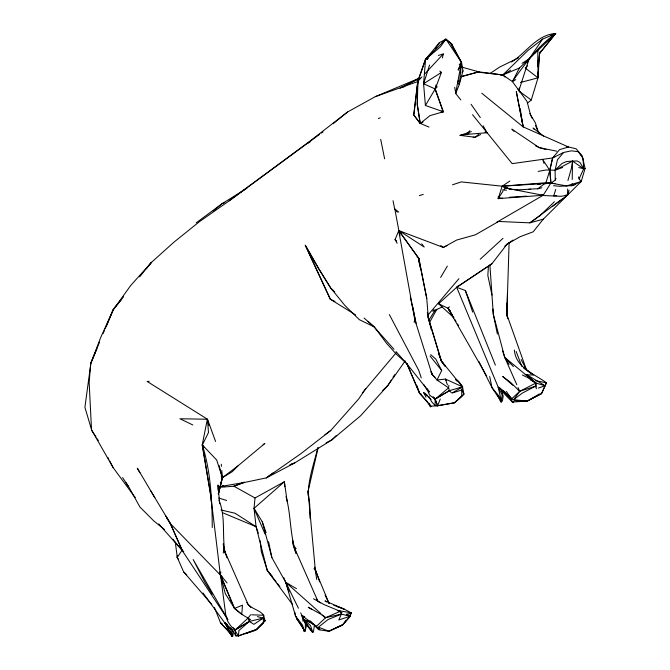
<?xml version="1.0" encoding="UTF-8"?>
<svg xmlns="http://www.w3.org/2000/svg" width="670" height="670" viewBox="0 0 670 670"><rect width="100%" height="100%" fill="white"/><g stroke="black" fill="none" stroke-linecap="round" stroke-linejoin="round"><path stroke-width="1" d="M212.264 527.508C212.097 499.812 210.665 471.563 202.357 444.955L208.487 432.519L207.482 419.244L147.132 381.431L149.175 381.372M427.309 312.463L428.13 317.58L441.178 360.753L462.501 386.858L463.95 394.186L454.62 402.754L437.694 405.744L435.131 405.576L435.165 399.144L433.9 397.519M218.085 490.155L218.127 485.155M537.675 66.204L537.868 50.082M300.704 612.849L305.394 623.678L305.311 628.87L304.9 631.199L304.247 631.416L302.53 625.102L295.587 616.249L285.747 582.339L283.686 577.54M553.546 185.716L559.726 186.277L572.105 185.64L572.146 183.597M572.214 179.501L572.54 161.093L577.155 160.968L579.96 162.475L583.704 168.756L579.106 178.873L581.208 181.536L543.311 219.149L533.169 231.82L520.029 236.761L507.106 244.123L504.744 246.141M567.683 189.024L567.532 195.104L529.895 222.859L498.606 221.46L475.407 234.802L456.689 240.036L443.347 247.414M509.108 242.582L506.855 314.64L507.232 316.675M488.438 266.107L487.835 275.504L491.981 295.06L493.288 314.213L497.358 334.02M527.332 103.213L531.26 100.006L538.01 77.837L539.559 53.416L540.313 51.498M178.396 559.207L177.165 557.515L177.332 555.455M439.847 71.095L441.43 72.402L435.215 88.976L443.339 111.748L425.408 105.475L423.582 83.75L425.584 59.303L439.47 42.612L445.927 39.17L451.622 43.835L461.555 62.511L462.978 70.911L459.344 84.32L455.776 93.398L454.721 87.326M537.658 74.236L537.851 72.151M538.32 66.95L539.559 53.416L541.151 50.828M417.335 87.142L417.77 82.41M292.623 604.65L267.297 570.497L256.074 526.704L254.03 508.363L255.01 497.978L284.373 481.73L287.137 501.269M457.669 83.155L459.344 84.32L461.555 62.511L450.466 43.148L445.927 39.17L442.032 42.662M314.523 624.7L313.418 631.768L312.396 632.363L304.624 622.221M448.875 385.267L448.582 387.863L449.419 390.685L451.253 392.511M417.737 82.477L413.842 114.989L420.291 123.422L428.968 127.074M519.3 88.072L519.049 90.123L519.912 91.991M220.782 572.054L220.388 575.053L234.399 608.435M223.261 553.085L223.78 549.09L223.319 543.931M319.632 134.327L229.274 200.791L199.384 221.703L173.832 242.255L151.52 262.322L130.885 285.278L113.322 309.574L100.483 338.023L90.877 363.215L84.906 407.31L91.69 430.14L113.071 467.518L133.422 495.18M308.183 495.482C308.2 479.1 314.021 463.397 317.856 447.627M461.236 64.471L461.555 62.511L445.927 39.17L425.584 59.303L417.862 81.455L417.326 104.294L420.291 123.422L429.931 115.667L443.339 111.748L441.354 112.694M414.186 322.438L414.722 319.397L398.692 230.564L443.205 247.423L446.949 245.664M460.826 99.964L455.625 93.406L461.404 62.528L459.21 64.73M230.79 627.874L235.932 635.922L238.411 635.931L238.939 630.495L249.29 621.475L249.675 619.549M166.386 517.139L170.096 523.354L220.388 575.053L210.824 496.369L202.214 444.964L207.348 419.253L208.889 425.299M455.625 93.406L456.052 91.38M457.945 82.276L458.372 80.249M304.775 616.852L302.061 615.621L306.651 625.328L304.9 631.199L296.626 618.603L296.375 616.676M316.701 579.433L315.319 570.145L308.066 491.344L318.099 447.945M496.596 222.348L543.161 195.288L550.849 183.103L549.718 170.272L552.566 157.944L554.241 156.788M452.51 184.786L461.287 181.913L502.14 186.193C512.91 192.131 526.159 188.814 537.834 188.789L545.908 182.743L549.861 170.264L552.708 157.936L559.492 149.661L568.537 146.981L576.175 148.799L582.339 156.411L585.094 168.446L581.208 181.536L579.491 182.441M441.195 111.186L443.197 111.756L435.073 88.984L436.011 84.981M442.376 57.955L443.322 53.952L438.356 55.443M218.847 492.726L222.406 477.668L221.803 470.457M218.227 493.882L222.264 477.677L219.182 465.583M218.37 493.874L222.406 477.668L216.67 460.005L202.357 444.955L210.966 496.361L211.159 501.529M567.934 180.515L571.242 168.915L572.54 161.093L566.703 161.504L562.08 163.396L555.095 170.23L546.033 169.987L538.111 171.411M303.125 621.458L302.061 615.621L316.408 626.35L319.841 629.892L328.844 631.257L342.546 625.144L350.167 616.266L351.206 612.799L344.087 609.063L325.025 600.889L326.659 601.953M569.065 190.196L567.532 195.104L561.05 196.318L541.234 195.422M541.335 194.803L543.303 195.28L498.195 198.613L502.14 186.193L550.849 183.103L566.535 185.9L581.208 181.536L572.105 185.64L570.095 185.397M425.408 105.475L435.215 88.976L423.582 83.75L429.596 65.015M555.74 189.417L553.688 195.824L556.653 195.665M478.991 361.591L491.981 387.637L498.974 396.112L500.574 401.749L501.202 401.556L502.199 395.049L498.212 387.235L456.68 287.288L459.05 285.261M440.265 399.027L437.694 405.744L435.165 399.144L429.654 395.158L427.569 390.56L423.708 384.513M319.272 627.489L328.844 631.257L342.035 624.993M99.554 342.152L90.735 363.224L89.152 382.461L91.547 430.148L96.061 437.049M103.163 333.526L104.361 330.653M105.165 328.736L113.18 309.582L123.54 296.768M90.877 363.215L96.89 348.844M106.513 325.854L113.322 309.574L121.094 299.967M397.159 243.26L395.04 239.659L398.834 230.555L394.814 208.906L397.318 212.147M313.501 598.754L324.079 604.591L340.226 611.308L341.34 614.114L338.811 619.943L350.167 616.266L346.658 614.147M501.177 390.501L512.768 402.553L513.856 401.925L527.206 401.121L541.511 393.659L546.427 382.805C534.149 373.751 515.732 367.637 514.342 349.991M509.887 181.001L502.282 186.185L545.908 182.743L550.991 183.094L555.246 180.104L556.016 178.371M458.163 69.981L461.555 62.511L458.154 69.981M527.282 62.771L529.049 59.035L542.591 39.136L555.639 33.5L539.559 53.416L555.639 33.5C536.603 34.723 526.277 52.871 511.486 62.034M430.726 354.656L435.869 359.195L441.697 370.585L436.991 380.016L448.582 387.863L435.165 399.144L449.419 390.685M568.101 193.999L567.532 195.104L565.555 195.205M539.719 133.707L537.608 130.139L535.481 123.054L530.581 114.922L527.03 101.421L512.391 81.581L519.459 67.988L555.639 33.5L550.815 35.301M221.452 479.377L222.406 477.668L237.917 465.918L264.859 443.448M429.361 322.781L436.84 309.339M440.625 277.455L447.334 266.099M462.024 72.486L462.978 70.911M513.856 401.925L512.768 402.553M391.33 379.991L387.989 385.3L360.669 415.727L331.717 439.989L294.641 462.987L266.317 477.886L244.391 482.484L220.053 486.588M392.997 377.336L394.663 374.681M429.127 319.783L435.24 310.043M498.195 198.613L502.986 191.218M504.049 189.577L505.255 187.918L507.307 188.169M500.574 401.749L501.57 401.933L502.492 400.543L503.162 396.23L501.311 389.337L498.991 387.762M177.165 557.515L182.039 550.288L158.69 523.898M365.745 388.55L358.743 398.868L330.838 430.416L301.065 453.548L266.317 477.886L273.017 472.953M328.844 631.257L342.973 624.557L345.913 620.361M350.025 614.482L351.206 612.799L337.605 610.471M435.525 48.232L439.47 42.612M405.216 360.896L387.989 385.3L382.738 390.409M312.396 632.363L313.418 631.768M432.786 311.29L433.976 309.649M445.927 39.17L440.224 47.034L425.584 59.303L427.452 59.563M506.436 391.548L511.486 399.019L513.597 399.705L519.727 391.305L535.883 383.064L545.12 385.744L538.345 388.081M461.622 67.067L478.832 71.849L502.793 74.948L512.391 81.581C524.844 63.96 537.926 46.238 555.639 33.5L553.914 34.631M534.786 53.164L536.025 51.523M235.932 635.922L234.927 630.135L248.051 618.134L250.63 614.75M453.774 317.639L438.59 303.77L456.68 287.288L491.872 263.796L507.106 244.123L513.002 240.053M139.72 276.743L151.37 262.33M146.336 268.729L151.52 262.322M362.344 392.93L396.062 352.914M427.745 315.294L458.933 278.678M582.339 156.411L578.419 151.713L571.443 150.817L563.579 152.484L557.482 159.695L555.095 170.23L555.246 180.104M342.973 624.557L350.167 616.266L346.558 614.675M480.641 134.536L475.131 137.283L460.056 135.348L466.429 134.419L469.787 130.717M421.983 76.882L417.72 81.464L413.7 114.997L420.149 123.431L423.055 122.024M424.83 73.826L443.322 53.952M425.584 59.303L431.865 52.729M527.457 65.869L525.322 68.072L538.01 77.837L520.439 82.494M438.59 303.77L447.987 308.242L449.436 306.768M237.917 465.918L232.272 471.672L222.406 477.668L221.326 475.901M246.794 602.548C250.488 609.08 259.307 609.365 263.67 615.261L265.035 620.839L256.618 629.44L238.411 635.931L233.093 627.547M435.073 88.984L437.267 86.773M336.214 435.617L331.717 439.989L326.139 442.778M554.392 201.754L539.978 215.648L529.895 222.859L543.311 219.149M511.486 399.019L519.727 391.305L535.556 386.18L535.883 383.064L527.014 374.848L525.18 374.647M480.197 259.215L502.977 238.361M454.62 402.754L461.756 396.347L461.714 389.999L462.643 386.85L458.54 381.197L456.01 379.387M265.153 534.3L254.03 508.363L284.373 481.73L284.809 486.713M553.42 35.41L555.639 33.5M214.475 607.564L220.497 622.773L228.277 630.939L231.853 636.324L232.13 634.029L230.514 629.038L224.651 622.505L227.172 624.348M478.765 134.226L475.131 137.283L473.213 137.174M213.278 210.991L222.038 203.705L246.92 188.262M498.287 196.679L498.338 198.605L499.912 197.315M333.291 123.598L347.496 112.032L375.292 96.656L420.082 77.829M223.872 476.387L222.264 477.677L221.184 475.909M263.109 444.746L264.717 443.456M307.044 143.388L347.496 112.032M542.591 39.136L527.994 50.434L502.793 74.948L500.758 75.207M231.853 636.324L232.708 636.157L233.093 634.515L232.925 630.537M539.492 393.901L527.206 401.121L516.712 401.062L513.597 399.705L522.131 393.223L535.556 386.18L536.41 388.751M552.239 206.519L563.202 198.529M368.098 321.424L374.262 326.91L386.523 343.283L396.439 354.304L407.109 363.944L419.571 393.106L426.815 401.003L430.576 406.799L431.078 406.422L419.428 393.114L406.966 363.952L396.02 351.608M196.235 222.834L222.038 203.705L224.852 202.457M229.132 200.799L306.902 143.397L309.841 142.367M324.975 434.73L330.838 430.416M321.315 133.121L322.99 131.906M490.331 73.29L499.594 67.101L518.58 57.813M491.872 263.796L456.68 287.288L465.357 290.495L495.381 365.125M400.015 88.314L419.169 78.424M423.582 83.75L441.43 72.402M430.215 406.531L430.701 406.221L429.294 403.499M510.674 70.174L502.793 74.948L476.697 72.042M522.047 63.282L529.049 59.035L519.049 90.123L517.575 88.75M234.785 630.143L249.148 621.484L263.05 618.159L264.893 620.847L256.476 629.448L238.269 635.939M212.331 594.248L204.852 582.222L193.161 559.525L225.932 616.274L227.775 621.4L230.572 625.671L234.927 630.135L249.29 621.475L253.938 624.323L263.193 618.15L263.67 615.261L251.635 614.784M451.865 393.114L461.714 389.999L463.95 394.186L454.478 402.762L437.544 405.752L435.014 399.153L449.277 390.694L462.501 386.858M512.391 81.581L515.699 79.663M452.761 392.595L462.643 386.85L460.533 384.714M375.292 96.656L401.899 87.184L419.244 78.415M563.579 152.484L552.708 157.936L512.156 163.639L472.534 114.721M433.741 310.855L442.309 306.935M466.429 134.419L469.05 133.221M519.459 67.988L502.793 74.948L505.012 77.016M219.618 572.046L225.313 593.679L234.542 608.427L242.465 605.161L241.778 614.348L250.505 619.574M350.167 616.266L341.34 614.114L327.99 619.582L318.652 626.969L319.841 629.892M244.24 482.099L233.922 486.227L219.651 487.291M289.783 464.846L294.641 462.987L290.814 464.402M562.616 167.475L555.095 170.23L572.54 161.093L583.704 168.756L585.094 168.446M346.373 614.574L351.206 612.799M244.316 482.484L233.922 486.227L255.01 497.978M261.308 618.82L263.193 618.15L265.035 620.839M401.899 87.184L417.946 81.539M572.105 185.64L575.061 184.602M378.316 118.489L380.275 117.803M459.704 387.863L462.643 386.85L445.416 379.069L436.991 380.016L432.217 374.488L430.894 371.766M245.463 633.736L255.831 630.219L263.536 622.916L263.193 618.15L257.389 616.584M460.056 135.348L471.337 131.605M419.37 195.648L423.264 194.367M304.096 630.939L304.733 630.738M428.423 58.416L425.442 59.312L417.72 81.464L417.184 104.302L420.149 123.431M460.977 76.673L478.765 71.858M461.111 76.673L478.832 71.849M537.834 188.789L541.829 187.776M341.34 614.114L325.595 617.715L316.408 626.35L312.253 623.603L310.051 620.688M401.757 87.192L404.797 86.606M498.338 198.605L502.467 198.102M509.56 197.248L526.704 196.159M537.34 184.526L540.456 184.2M544.618 183.764L550.849 183.103M466.286 134.427L486.839 132.761M430.559 406.229L437.544 405.752M528.689 189.325L530.707 189.216M528.395 376.163L527.014 374.848L533.797 375.016L523.68 368.106M502.299 190.037L506.478 190.154M513.597 399.705L527.206 401.121L541.511 393.659L546.427 382.805L535.514 380.669M555.02 183.58L550.991 183.094L549.861 170.264M566.56 146.713L568.537 146.981M505.113 187.927L543.161 195.288M556.72 151.202L539.141 147.567L535.389 145.717M220.974 509.987L234.952 513.212L256.074 526.704L258.344 533.236M578.696 167.534L583.704 168.756L583 158.371L578.419 151.713M484.988 132.258L486.981 132.752L483.145 125.759M337.538 610.554L340.226 611.308L325.595 617.715L323.861 616.668M545.941 149.561L539.141 147.567L511.855 129.134L513.999 131.32M218.713 498.019L226.602 500.473M311.642 622.263L303.736 619.641L312.639 632.028L310.503 625.529L303.736 619.641L313.97 624.373M502.282 186.185L510.381 189.091M333.635 605.178L344.087 609.063L336.591 606.308M501.57 401.933L498.212 387.235L500.029 387.888M222.474 512.667L256.074 526.704M338.442 611.099L342.052 612.69M481.789 93.222L523.103 126.848L568.47 146.981M232.289 635.956L232.708 636.157L220.497 622.773L222.164 623.82M192.818 424.964L179.912 418.742L207.482 419.244L215.581 441.471M374.262 326.91L359.354 319.674L345.017 305.621L331.097 288.519L318.761 268.662L305.378 245.27L330.377 299.18L334.916 301.492M522.365 374.999L527.734 377.62L535.883 383.064L536.235 386.85M316.341 598.812L317.982 601.4L320.679 602.866M530.481 379.907L535.883 383.064L504.744 357.47L502.626 350.938M254.03 508.363L262.28 521.813L271.894 557.649L285.747 582.339L296.492 588.695M527.014 374.848L545.12 385.744M311.717 609.34L308.25 607.246L320.595 614.055L325.595 617.715L322.463 614.943M355.628 314.908L330.235 299.189L305.235 245.279L318.618 268.67L330.955 288.527L334.807 291.953M227.172 626.952L230.514 629.038M183.781 551.41L182.039 550.288L228.034 619.75M399.982 235.614L398.834 230.555L424.219 247.054L421.715 243.805M421.221 394.195L419.571 393.106L416.908 385.61M518.907 91.045L531.26 100.006M503.639 391.02L505.188 392.151M426.003 397.142L423.649 392.603L427.435 395.375M543.638 136.094L533.06 128.045L534.392 129.503M395.04 239.659L396.673 240.94M417.134 256.987L418.767 258.268L426.765 298.426L428.272 317.572L431.271 329.556M398.717 212.122L394.672 208.914L393.03 200.732M440.776 245.496L443.205 247.423M164.502 529.568L153.723 520.883L139.93 507.031L128.405 486.236M498.212 387.235L511.168 397.737M234.542 608.427L241.778 614.348L234.542 608.427L220.53 575.044L222.072 576.376M531.067 373.651L526.385 369.622L524.819 366.909M512.768 385.242L502.709 376.481L510.373 382.227L519.727 391.305L518.061 387.545M518.178 389.957L519.727 391.305M331.097 288.519L333.409 290.571M364.103 318.007L374.12 326.918L393.96 349.288M289.08 591.811L285.747 582.339L320.905 613.553M248.503 604.985L250.823 607.062M250.672 607.07L248.352 604.993L223.78 549.09M423.649 392.603L431.044 399.521M435.065 377.31L432.075 374.497L414.722 319.397M172.885 539.166L175.314 542.256L177.307 557.507L183.63 571.87L186.662 574.734M318.568 629.691L312.237 622.941M232.616 630.277L224.651 622.505L231.192 633.594M510.909 398.968L501.311 389.337L508.932 396.632L512.935 402.193M455.6 379.722L457.007 381.146M513.379 366.557L504.744 357.47L493.288 314.213L492.936 309.079M435.131 405.576L431.597 401.715L428.951 396.489M292.773 541.427L293.401 545.497L296.14 548.579M313.954 568.604L315.319 570.145L329.104 603.544L325.126 595.186M133.271 495.18L135.332 497.508M486.738 376.188L447.987 308.242L449.972 310.528M183.63 571.87L211.795 604.457M260.245 540.824L261.283 551.561L267.297 570.497L272.539 576.61M175.314 542.256L179.058 546.628M180.305 548.085L182.181 550.279L170.239 523.345L165.457 515.389M453.85 317.89L447.987 308.242L449.98 310.595M227.063 582.917L220.53 575.044L225.932 616.274L227.055 618.008M305.436 623.192L312.639 632.028M430.04 355.971L441.697 370.585M406.966 363.952L429.277 391.95M433.105 396.757L435.014 399.153M267.297 570.497L276.107 581.82M277.363 583.436L279.884 586.669M426.949 388.541L429.478 391.808M296.626 618.603L299.825 622.723M305.394 623.678L306.651 625.328M202.985 592.967L224.5 622.514L232.565 636.165M445.575 366.641L441.321 360.745L438.364 353.308M398.834 230.555L418.767 258.268L426.765 298.426M398.692 230.564L418.624 258.277L420.098 267.481M471.094 104.311L480.315 117.518M441.178 360.753L444.654 365.895M446.429 380.594L445.416 379.069L447.418 384.873M497.065 394.312L501.202 401.556L491.981 387.637L489.695 376.565M447.987 308.242L452.577 315.218M549.718 170.272L542.625 159.418L543.998 163.371M97.192 438.775L98.323 440.5M122.61 477.609L128.263 486.244L126.069 482.685M233.797 628.401L234.927 630.135M443.565 364.229L441.321 360.745L428.272 317.572M304.9 631.199L295.587 616.249L294.775 612.246M509.049 364.438L504.744 357.47L516.813 384.722M224.291 613.603L225.932 616.274M202.357 444.955L203.982 447.602M202.214 444.964L203.839 447.61M454.913 319.64L455.985 321.391M457.577 324.02L458.649 325.771M137.417 468.296L154.837 497.701M137.266 468.305L139.921 472.744M150.591 490.624L170.239 523.345L182.181 550.279M497.165 394.63L501.202 401.556M389.329 314.54L418.716 370.301L421.254 377.93M521.176 359.547L526.385 369.622L506.855 314.64L506.595 303.284M107.937 457.51L108.875 459.327M109.805 461.144L113.071 467.518M407.109 363.944L409.747 369.271M285.747 582.339L298.435 608.226M529.844 113.389L531.997 118.046M535.447 125.483L537.608 130.139M292.673 540.355L293.401 545.497L317.982 601.4M516.126 351.449L521.88 366.448M248.051 618.134L249.29 621.475M286.006 496.545C291.232 515.088 289.691 535.104 296.241 553.169M314.64 567.138L319.565 581.853M465.357 290.495L472.693 312.094M262.28 521.813L266.116 532.658M226.996 557.934L223.922 549.082L223.336 543.889M451.622 43.835L452.895 47.604M578.453 176.93L579.106 178.873M416.145 323.275L410.291 296.978M430.249 405.786L430.576 406.799M293.401 545.497L295.897 553.479M225.162 553.077C221.778 535.757 225.999 516.88 218.889 500.013M415.442 321.282L412.871 307.095M431.329 371.49L432.217 374.488M303.292 627.756L304.247 631.416M231.971 635.512L232.256 636.5M500.423 399.286L500.934 401.146M315.319 570.145L316.098 573.143M507.76 318.669L506.855 314.64L507.45 292.999M268.553 541.611L271.894 557.649M380.702 139.368L384.605 158.798M523.169 126.848L516.294 91.438L523.103 126.848L520.196 108.557M308.066 491.344L309.708 504.393L310.068 518.438M418.767 258.268L419.294 263.402M418.624 258.277L418.834 260.328M217.984 485.155L219.668 503.723M221.284 464.276L221.46 466.337M489.896 264.993L491.981 295.06M459.285 82.293L459.344 84.32M537.935 60.643L538.01 77.837M224.626 486.629L222.683 485.976L224.626 486.629"/></g></svg>
